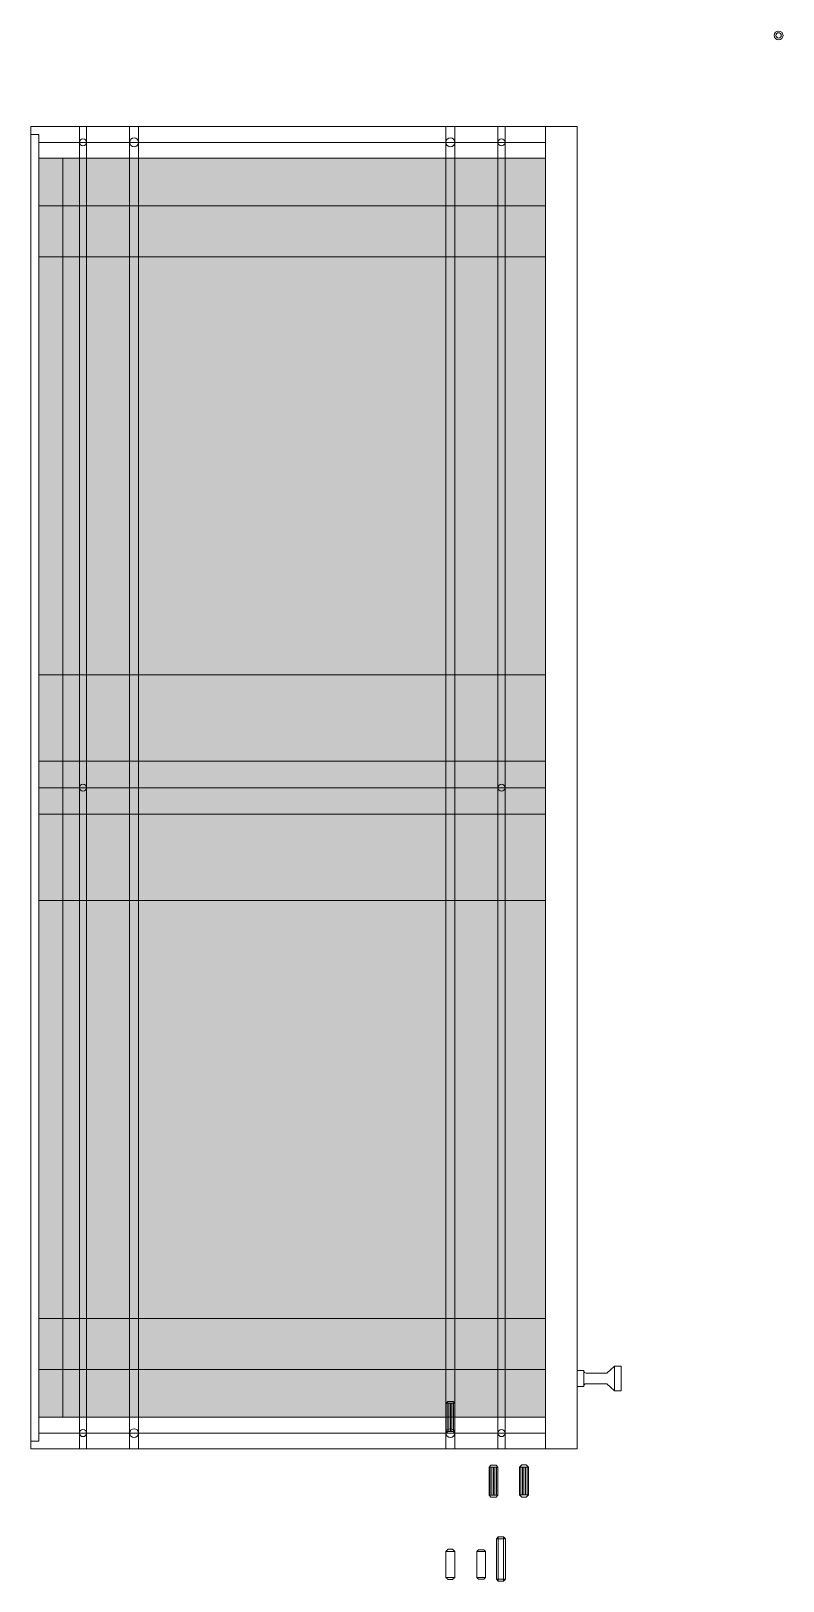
# Model space of a CAD drawing. Header units: centimetres. Extents: x -1165 to 380, y -206 to 683.
# Drawn here: x -757.1 to -714.4, y -56.5 to 31.4 of the extents above; entities that cross this region are included whole.
import ezdxf

# ---------------------------------------------------------------- set-up
doc = ezdxf.new("R2010")
doc.units = ezdxf.units.CM
doc.header["$MEASUREMENT"] = 0
for name, color, linetype, lineweight in [('0_Num_Penna__7', 7, 'Continuous', 18), ('A-FURN_Num_Penna__252_Num_Penna__252_Num_Penna__3_Num_Penna__252_Num_Penna__252_Num_Penna__252_Num_Penna__252_Num_Penna__252_Num_Penna__252_Num_Penna__252_Num_Penna__252_Num_Penna__252_Num_Penna__252_Num_Penna__252_Num_Penna__2', 2, 'Continuous', 18), ('A-FURN_Num_Penna__252_Num_Penna__252_Num_Penna__3_Num_Penna__252_Num_Penna__252_Num_Penna__252_Num_Penna__252_Num_Penna__252_Num_Penna__252_Num_Penna__252_Num_Penna__252_Num_Penna__252_Num_Penna__252_Num_Penna__252_Num_Penna__23', 23, 'Continuous', 18), ('A-FURN_Num_Penna__252_Num_Penna__252_Num_Penna__3_Num_Penna__252_Num_Penna__252_Num_Penna__252_Num_Penna__252_Num_Penna__252_Num_Penna__252_Num_Penna__252_Num_Penna__252_Num_Penna__252_Num_Penna__252_Num_Penna__252_Num_Penna__3', 3, 'Continuous', 18), ('A-FURN_Num_Penna__252_Num_Penna__252_Num_Penna__3_Num_Penna__252_Num_Penna__252_Num_Penna__252_Num_Penna__252_Num_Penna__252_Num_Penna__252_Num_Penna__252_Num_Penna__252_Num_Penna__252_Num_Penna__252_Num_Penna__252_Num_Penna__5', 5, 'Continuous', 18), ('A-SECT-PATT_Num_Penna__6_Num_Penna__6_Num_Penna__6_Num_Penna__6_Num_Penna__6_Num_Penna__6_Num_Penna__6_Num_Penna__6_Num_Penna__6_Num_Penna__6_Num_Penna__6_Num_Penna__3_Num_Penna__3_Num_Penna__3', 3, 'Continuous', 18), ('A-SECT-PATT_Num_Penna__6_Num_Penna__6_Num_Penna__6_Num_Penna__6_Num_Penna__6_Num_Penna__6_Num_Penna__6_Num_Penna__6_Num_Penna__6_Num_Penna__6_Num_Penna__6_Num_Penna__6_Num_Penna__6_Num_Penna__6', 6, 'Continuous', 18), ('A-SECT-PATT_Num_Penna__6_Num_Penna__6_Num_Penna__6_Num_Penna__6_Num_Penna__6_Num_Penna__6_Num_Penna__6_Num_Penna__6_Num_Penna__6_Num_Penna__6_Num_Penna__6_Num_Penna__6_Num_Penna__6_Num_Penna__9', 9, 'Continuous', 18), ('filatura_Num_Penna__8', 8, 'Continuous', 18), ('PDF16_Geometry_Num_Penna__5_Num_Penna__5_Num_Penna__5_Num_Penna__5_Num_Penna__5_Num_Penna__5_Num_Penna__5_Num_Penna__5_Num_Penna__5_Num_Penna__5_Num_Penna__5_Num_Penna__5_Num_Penna__5_Num_Penna__5', 5, 'Continuous', 18), ('PDF16_Geometry_Num_Penna__6_Num_Penna__6_Num_Penna__6_Num_Penna__3_Num_Penna__3_Num_Penna__3_Num_Penna__3_Num_Penna__3_Num_Penna__9_Num_Penna__9_Num_Penna__9_Num_Penna__9_Num_Penna__9_Num_Penna__9', 9, 'Continuous', 18), ('PDF16_Geometry_Num_Penna__6_Num_Penna__6_Num_Penna__6_Num_Penna__6_Num_Penna__6_Num_Penna__6_Num_Penna__6_Num_Penna__6_Num_Penna__6_Num_Penna__6_Num_Penna__6_Num_Penna__6_Num_Penna__6_Num_Penna__6', 6, 'Continuous', 18), ('PDF22_Geometry_Num_Penna__1_Num_Penna__255_Num_Penna__3_Num_Penna__3_Num_Penna__3', 3, 'Continuous', 18), ('PDF22_Geometry_Num_Penna__1_Num_Penna__255_Num_Penna__3_Num_Penna__3_Num_Penna__6', 6, 'Continuous', 18), ('PDF22_Geometry_Num_Penna__1_Num_Penna__255_Num_Penna__5_Num_Penna__5_Num_Penna__5', 5, 'Continuous', 18), ('PDF2_Geometry_Num_Penna__7_Num_Penna__7_Num_Penna__7_Num_Penna__7_Num_Penna__7_Num_Penna__7_Num_Penna__7_Num_Penna__7', 7, 'Continuous', 18), ('VITE_Num_Penna__7', 7, 'Continuous', 18)]:
    doc.layers.add(name, color=color, linetype=linetype, lineweight=lineweight)

msp = doc.modelspace()

# ---------------------------------------------------------------- hatches: boundary and pattern name
at = {"layer": 'A-FURN_Num_Penna__252_Num_Penna__252_Num_Penna__3_Num_Penna__252_Num_Penna__252_Num_Penna__252_Num_Penna__252_Num_Penna__252_Num_Penna__252_Num_Penna__252_Num_Penna__252_Num_Penna__252_Num_Penna__252_Num_Penna__252_Num_Penna__23', "linetype": 'Continuous', "lineweight": 0, "true_color": 0xbdafac}
msp.add_hatch(color=253, dxfattribs=at).paths.add_polyline_path([(-756.644, 24.197), (-727.894, 24.197), (-727.894, -47.203), (-756.644, -47.203)])

# ---------------------------------------------------------------- linework, layer by layer
at = {"layer": '0_Num_Penna__7', "color": 7, "linetype": 'Continuous', "lineweight": 18}
for p, q in [((-733.544, -46.403), (-733.444, -46.303)), ((-733.444, -46.303), (-733.144, -46.303)), ((-733.044, -46.403), (-733.144, -46.303)), ((-733.544, -48.003), (-733.444, -48.103)), ((-733.444, -48.103), (-733.144, -48.103)), ((-733.044, -48.003), (-733.144, -48.103)), ((-731.102, -50.028), (-731.002, -49.928)), ((-731.002, -49.928), (-730.702, -49.928)), ((-730.602, -50.028), (-730.702, -49.928)), ((-731.102, -51.628), (-731.002, -51.728)), ((-731.002, -51.728), (-730.702, -51.728)), ((-730.602, -51.628), (-730.702, -51.728)), ((-730.675, -54.09), (-730.575, -53.99)), ((-730.675, -54.09), (-730.675, -56.39)), ((-730.275, -53.99), (-730.575, -53.99)), ((-730.275, -53.99), (-730.175, -54.09)), ((-730.175, -54.99), (-730.175, -54.09)), ((-731.797, -54.813), (-731.697, -54.713)), ((-731.697, -54.713), (-731.397, -54.713)), ((-731.297, -54.813), (-731.397, -54.713)), ((-730.175, -54.99), (-730.175, -56.39)), ((-730.575, -56.29), (-730.575, -55.99)), ((-731.797, -56.288), (-731.697, -56.388)), ((-731.697, -56.388), (-731.397, -56.388)), ((-731.297, -56.288), (-731.397, -56.388)), ((-730.675, -56.39), (-730.575, -56.49)), ((-730.575, -56.49), (-730.275, -56.49)), ((-730.175, -56.39), (-730.275, -56.49))]:
    msp.add_line(p, q, dxfattribs=at)
at = {"layer": 'A-FURN_Num_Penna__252_Num_Penna__252_Num_Penna__3_Num_Penna__252_Num_Penna__252_Num_Penna__252_Num_Penna__252_Num_Penna__252_Num_Penna__252_Num_Penna__252_Num_Penna__252_Num_Penna__252_Num_Penna__252_Num_Penna__252_Num_Penna__2', "color": 2, "linetype": 'Continuous', "lineweight": 18, "flags": 128}
msp.add_lwpolyline([(-756.644, 24.197), (-727.894, 24.197), (-727.894, -47.203), (-756.644, -47.203)], close=True, dxfattribs=at)
at = {"layer": 'A-FURN_Num_Penna__252_Num_Penna__252_Num_Penna__3_Num_Penna__252_Num_Penna__252_Num_Penna__252_Num_Penna__252_Num_Penna__252_Num_Penna__252_Num_Penna__252_Num_Penna__252_Num_Penna__252_Num_Penna__252_Num_Penna__252_Num_Penna__3', "color": 3, "linetype": 'Continuous', "lineweight": 18}
for p, q in [((-733.444, -48.103), (-733.144, -48.103)), ((-731.002, -51.728), (-730.702, -51.728))]:
    msp.add_line(p, q, dxfattribs=at)
at = {"layer": 'A-FURN_Num_Penna__252_Num_Penna__252_Num_Penna__3_Num_Penna__252_Num_Penna__252_Num_Penna__252_Num_Penna__252_Num_Penna__252_Num_Penna__252_Num_Penna__252_Num_Penna__252_Num_Penna__252_Num_Penna__252_Num_Penna__252_Num_Penna__5', "color": 5, "linetype": 'Continuous', "lineweight": 18}
for centre, radius in [((-714.669, 31.162), 0.25), ((-714.669, 31.162), 0.15), ((-751.244, 25.097), 0.25), ((-733.294, 25.097), 0.25), ((-751.244, -48.103), 0.25), ((-733.294, -48.103), 0.25)]:
    msp.add_circle(centre, radius, dxfattribs=at)
at = {"layer": 'A-SECT-PATT_Num_Penna__6_Num_Penna__6_Num_Penna__6_Num_Penna__6_Num_Penna__6_Num_Penna__6_Num_Penna__6_Num_Penna__6_Num_Penna__6_Num_Penna__6_Num_Penna__6_Num_Penna__3_Num_Penna__3_Num_Penna__3', "color": 3, "linetype": 'Continuous', "lineweight": 18}
for p, q in [((-754.344, 25.997), (-754.344, -49.003)), ((-753.944, 25.997), (-753.944, -49.003)), ((-751.494, 25.997), (-751.494, -49.003)), ((-750.994, 25.997), (-750.994, -49.003)), ((-733.544, 25.997), (-733.544, -49.003)), ((-733.044, 25.997), (-733.044, -49.003)), ((-730.594, 25.997), (-730.594, -49.003)), ((-730.194, 25.997), (-730.194, -49.003))]:
    msp.add_line(p, q, dxfattribs=at)
at = {"layer": 'A-SECT-PATT_Num_Penna__6_Num_Penna__6_Num_Penna__6_Num_Penna__6_Num_Penna__6_Num_Penna__6_Num_Penna__6_Num_Penna__6_Num_Penna__6_Num_Penna__6_Num_Penna__6_Num_Penna__6_Num_Penna__6_Num_Penna__6', "color": 6, "linetype": 'Continuous', "lineweight": 18}
msp.add_line((-756.644, 25.547), (-756.644, -48.553), dxfattribs=at)
at = {"layer": 'A-SECT-PATT_Num_Penna__6_Num_Penna__6_Num_Penna__6_Num_Penna__6_Num_Penna__6_Num_Penna__6_Num_Penna__6_Num_Penna__6_Num_Penna__6_Num_Penna__6_Num_Penna__6_Num_Penna__6_Num_Penna__6_Num_Penna__9', "color": 9, "linetype": 'Continuous', "lineweight": 18}
msp.add_line((-755.294, 24.197), (-755.294, -47.203), dxfattribs=at)
at = {"layer": 'filatura_Num_Penna__8', "color": 8, "linetype": 'Continuous', "lineweight": 18}
for p, q in [((-730.675, -54.09), (-730.175, -54.09)), ((-730.575, -53.99), (-730.575, -56.49)), ((-730.275, -53.99), (-730.275, -56.49)), ((-730.175, -56.39), (-730.675, -56.39))]:
    msp.add_line(p, q, dxfattribs=at)
at = {"layer": 'PDF16_Geometry_Num_Penna__5_Num_Penna__5_Num_Penna__5_Num_Penna__5_Num_Penna__5_Num_Penna__5_Num_Penna__5_Num_Penna__5_Num_Penna__5_Num_Penna__5_Num_Penna__5_Num_Penna__5_Num_Penna__5_Num_Penna__5', "color": 5, "linetype": 'Continuous', "lineweight": 18}
for p, q in [((-725.728, -44.556), (-726.094, -44.556)), ((-726.094, -44.556), (-726.094, -45.451)), ((-725.728, -44.556), (-725.728, -45.451)), ((-724.421, -44.704), (-725.58, -44.704)), ((-723.985, -44.303), (-724.421, -44.704)), ((-723.594, -44.303), (-723.985, -44.303)), ((-723.985, -44.303), (-723.985, -45.703)), ((-723.594, -44.303), (-723.594, -45.703)), ((-725.728, -45.451), (-726.094, -45.451)), ((-724.421, -45.303), (-725.58, -45.303)), ((-723.985, -45.703), (-724.421, -45.303)), ((-723.594, -45.703), (-723.985, -45.703))]:
    msp.add_line(p, q, dxfattribs=at)
for centre, start, end in [((-725.58, -44.556), 180, 270), ((-725.58, -45.451), 90, 180)]:
    msp.add_arc(centre, 0.148, start, end, dxfattribs=at)
at = {"layer": 'PDF16_Geometry_Num_Penna__6_Num_Penna__6_Num_Penna__6_Num_Penna__3_Num_Penna__3_Num_Penna__3_Num_Penna__3_Num_Penna__3_Num_Penna__9_Num_Penna__9_Num_Penna__9_Num_Penna__9_Num_Penna__9_Num_Penna__9', "color": 9, "linetype": 'Continuous', "lineweight": 18}
for p, q in [((-756.644, 25.097), (-727.894, 25.097)), ((-756.644, 21.497), (-727.894, 21.497)), ((-756.644, 18.597), (-727.894, 18.597)), ((-756.644, -41.603), (-727.894, -41.603)), ((-756.644, -44.503), (-727.894, -44.503)), ((-756.644, -48.103), (-727.894, -48.103))]:
    msp.add_line(p, q, dxfattribs=at)
at = {"layer": 'PDF16_Geometry_Num_Penna__6_Num_Penna__6_Num_Penna__6_Num_Penna__6_Num_Penna__6_Num_Penna__6_Num_Penna__6_Num_Penna__6_Num_Penna__6_Num_Penna__6_Num_Penna__6_Num_Penna__6_Num_Penna__6_Num_Penna__6', "color": 6, "linetype": 'Continuous', "lineweight": 18}
for p, q in [((-757.094, -48.553), (-757.094, 25.997)), ((-757.094, 25.997), (-726.094, 25.997)), ((-757.094, 25.547), (-757.094, 25.997)), ((-757.094, 25.547), (-756.644, 25.547)), ((-727.894, 25.997), (-727.894, -49.003)), ((-726.094, 25.997), (-726.094, -49.003)), ((-756.644, 24.197), (-727.894, 24.197)), ((-756.644, -47.203), (-727.894, -47.203)), ((-756.644, -48.553), (-756.644, -47.203)), ((-757.094, -49.003), (-757.094, -48.553)), ((-757.094, -48.553), (-756.644, -48.553)), ((-757.094, -49.003), (-726.094, -49.003))]:
    msp.add_line(p, q, dxfattribs=at)
at = {"layer": 'PDF22_Geometry_Num_Penna__1_Num_Penna__255_Num_Penna__3_Num_Penna__3_Num_Penna__3', "color": 3, "linetype": 'Continuous', "lineweight": 18}
for p, q in [((-727.894, -5.103), (-756.644, -5.103)), ((-727.894, -11.503), (-756.644, -11.503)), ((-727.894, -17.903), (-756.644, -17.903))]:
    msp.add_line(p, q, dxfattribs=at)
at = {"layer": 'PDF22_Geometry_Num_Penna__1_Num_Penna__255_Num_Penna__3_Num_Penna__3_Num_Penna__6', "color": 6, "linetype": 'Continuous', "lineweight": 18}
for p, q in [((-727.894, -10.003), (-756.644, -10.003)), ((-727.894, -13.003), (-756.644, -13.003))]:
    msp.add_line(p, q, dxfattribs=at)
at = {"layer": 'PDF22_Geometry_Num_Penna__1_Num_Penna__255_Num_Penna__5_Num_Penna__5_Num_Penna__5', "color": 5, "linetype": 'Continuous', "lineweight": 18}
for centre in [(-754.144, 25.097), (-730.394, 25.097), (-754.144, -11.503), (-730.394, -11.503), (-754.144, -48.103), (-730.394, -48.103)]:
    msp.add_circle(centre, 0.2, dxfattribs=at)
at = {"layer": 'PDF2_Geometry_Num_Penna__7_Num_Penna__7_Num_Penna__7_Num_Penna__7_Num_Penna__7_Num_Penna__7_Num_Penna__7_Num_Penna__7', "color": 7, "linetype": 'Continuous', "lineweight": 18, "flags": 128}
for points in [[(-733.544, -46.403), (-733.544, -48.003)], [(-733.47, -46.403), (-733.47, -48.003)], [(-733.382, -46.403), (-733.382, -48.003)], [(-733.294, -46.403), (-733.294, -48.003)], [(-733.205, -46.403), (-733.205, -48.003)], [(-733.117, -46.403), (-733.117, -48.003)], [(-733.044, -48.003), (-733.044, -46.403)], [(-731.102, -50.028), (-731.102, -51.628)], [(-731.028, -50.028), (-731.028, -51.628)], [(-730.94, -50.028), (-730.94, -51.628)], [(-730.852, -50.028), (-730.852, -51.628)], [(-730.764, -50.028), (-730.764, -51.628)], [(-730.676, -50.028), (-730.676, -51.628)], [(-730.602, -51.628), (-730.602, -50.028)], [(-729.367, -50.028), (-729.367, -51.603)], [(-729.293, -50.028), (-729.293, -51.603)], [(-729.205, -50.028), (-729.205, -51.603)], [(-729.117, -50.028), (-729.117, -51.603)], [(-729.029, -50.028), (-729.029, -51.603)], [(-728.94, -50.028), (-728.94, -51.603)], [(-728.867, -51.603), (-728.867, -50.028)]]:
    msp.add_lwpolyline(points, dxfattribs=at)
at = {"layer": 'VITE_Num_Penna__7', "color": 7, "linetype": 'Continuous', "lineweight": 18}
for p, q in [((-729.367, -50.028), (-729.242, -49.903)), ((-728.992, -49.903), (-728.867, -50.028)), ((-729.367, -51.603), (-729.242, -51.728)), ((-728.992, -51.728), (-728.867, -51.603)), ((-733.545, -54.813), (-733.42, -54.688)), ((-733.045, -54.813), (-733.17, -54.688)), ((-733.545, -56.288), (-733.42, -56.413)), ((-733.17, -56.413), (-733.045, -56.288))]:
    msp.add_line(p, q, dxfattribs=at)
at = {"layer": 'VITE_Num_Penna__7', "color": 7, "linetype": 'Continuous', "lineweight": 18, "flags": 128}
for points in [[(-733.044, -46.403), (-733.544, -46.403)], [(-733.044, -48.003), (-733.544, -48.003)], [(-730.602, -50.028), (-731.102, -50.028)], [(-728.867, -50.028), (-729.367, -50.028)], [(-729.242, -49.903), (-728.992, -49.903)], [(-730.602, -51.628), (-731.102, -51.628)], [(-728.867, -51.603), (-729.367, -51.603)], [(-729.242, -51.728), (-728.992, -51.728)], [(-733.17, -54.688), (-733.42, -54.688)], [(-733.045, -56.288), (-733.545, -56.288)], [(-733.42, -56.413), (-733.17, -56.413)], [(-731.297, -56.288), (-731.797, -56.288)]]:
    msp.add_lwpolyline(points, dxfattribs=at)
for points in [[(-733.545, -56.288), (-733.045, -56.288), (-733.045, -54.813), (-733.545, -54.813)], [(-731.797, -56.288), (-731.297, -56.288), (-731.297, -54.813), (-731.797, -54.813)]]:
    msp.add_lwpolyline(points, close=True, dxfattribs=at)

doc.saveas('drawing.dxf')
